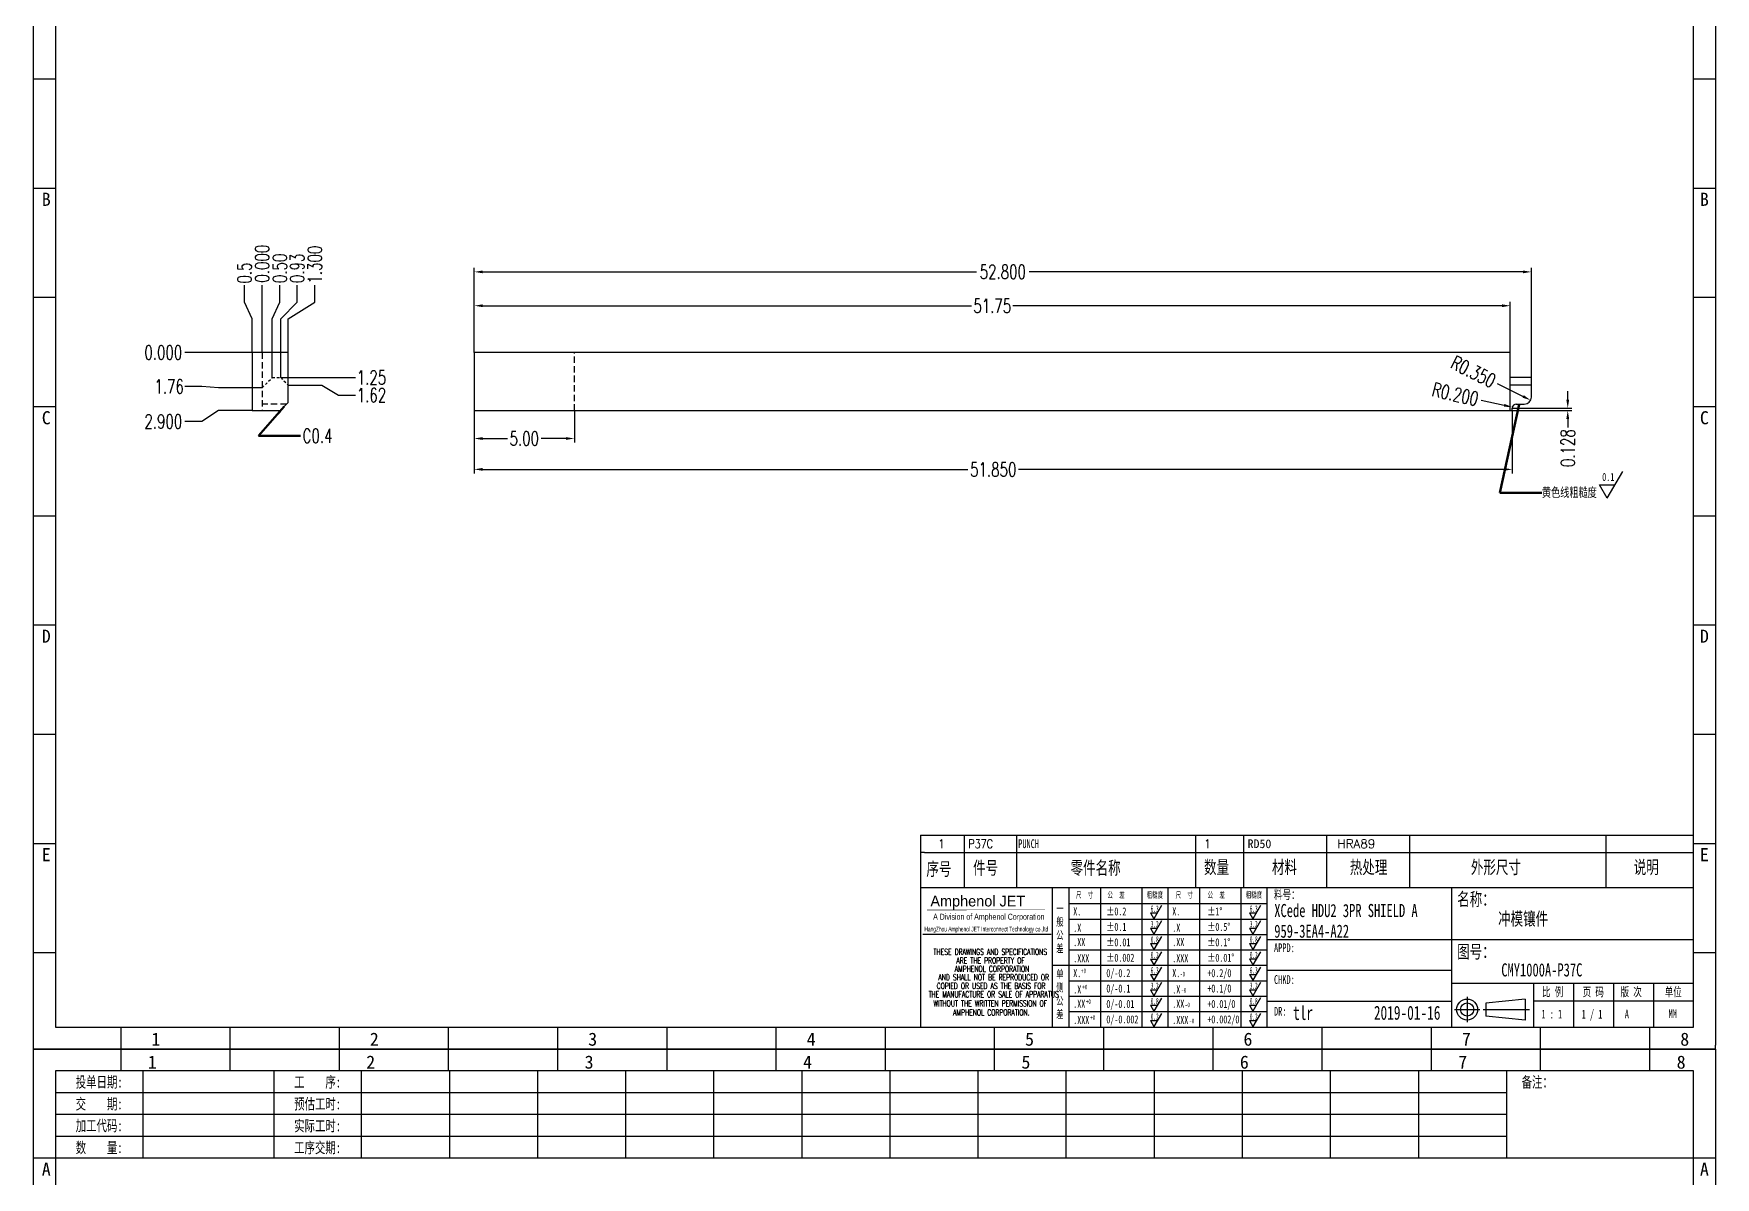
# Model space of a CAD drawing. Header units: millimetres. Extents: x -2852 to 5627, y -2271 to 1849.
# Drawn here: x -622.1 to -538.1, y -14.6 to 42.5 of the extents above; entities that cross this region are included whole.
import ezdxf
from ezdxf.enums import TextEntityAlignment as Align

# ---------------------------------------------------------------- set-up
doc = ezdxf.new("R2010")
doc.units = ezdxf.units.MM
doc.header["$PDSIZE"] = 3
doc.linetypes.add('DASHED', pattern=[19.05, 12.7, -6.35])
doc.linetypes.add('DASHED2', pattern=[9.525, 6.35, -3.175])
for name, color, linetype in [('1', 7, 'Continuous'), ('11', 4, 'DASHED2'), ('41', 1, 'Continuous')]:
    doc.layers.add(name, color=color, linetype=linetype)
doc.styles.add('CH', font='仿宋_GB2312_0.ttf')
doc.styles.add('jet02', font='simplex.shx', dxfattribs={"width": 0.7})
doc.styles.add('SIMPLEX', font='SIMPLEX')
doc.styles.get("Standard").update_dxf_attribs({"font": '仿宋_GB2312_0.ttf', "width": 0.7})
doc.styles.add('TEXTSTYLE_1', font='TRIUMB.TTF')
doc.styles.add('TEXTSTYLE_2', font='TRIUM.TTF')
doc.styles.add('tk', font='', dxfattribs={"width": 0.7})
doc.styles.add('tk 2', font='仿宋_GB2312_0.ttf', dxfattribs={"width": 0.65})
doc.styles.add('tk 4', font='simplex.shx', dxfattribs={"width": 0.65, "bigfont": 'bigfont.shx'})
doc.styles.get('tk').set_extended_font_data('NSimSun')
doc.dimstyles.new('jet02', dxfattribs={"dimtxt": 3.5, "dimasz": 2.1, "dimexe": 1, "dimexo": 0, "dimgap": 0.5, "dimtad": 0, "dimtoh": 1, "dimdec": 3, "dimzin": 9, "dimdsep": 46, "dimtxsty": 'jet02', "dimcen": 0, "dimclrt": 256, "dimazin": 2, "dimtfac": 1, "dimtdec": 3, "dimtofl": 0, "dimtmove": 0, "dimatfit": 1, "dimfxl": 0, "dimarcsym": 0})

# ---------------------------------------------------------------- blocks, each defined once
blk = doc.blocks.new('A3-N')
at = {"layer": '1', "color": 1}
for p, q in [((0, 0), (0, 296.73)), ((0, 296.73), (420, 296.73)), ((21.82, 291.27), (21.82, 296.73)), ((49.09, 291.27), (49.09, 296.73)), ((76.36, 291.27), (76.36, 296.73)), ((103.64, 291.27), (103.64, 296.73)), ((103.64, 291.27), (103.64, 296.73)), ((103.64, 291.27), (103.64, 296.73)), ((130.91, 291.27), (130.91, 296.73)), ((158.18, 291.27), (158.18, 296.73)), ((185.45, 291.27), (185.45, 296.73)), ((212.73, 291.27), (212.73, 296.73)), ((240, 291.27), (240, 296.73)), ((267.27, 291.27), (267.27, 296.73)), ((294.55, 291.27), (294.55, 296.73)), ((321.82, 291.27), (321.82, 296.73)), ((349.09, 291.27), (349.09, 296.73)), ((376.36, 291.27), (376.36, 296.73)), ((403.64, 291.27), (403.64, 296.73)), ((420, 296.73), (420, 1)), ((5.45, 269.45), (0, 269.45)), ((420, 269.45), (414.55, 269.45)), ((5.45, 242.18), (0, 242.18)), ((420, 242.18), (414.55, 242.18)), ((5.45, 214.91), (0, 214.91)), ((420, 214.91), (414.55, 214.91)), ((5.45, 187.64), (0, 187.64)), ((420, 187.64), (414.55, 187.64)), ((5.45, 160.36), (0, 160.36)), ((420, 160.36), (414.55, 160.36)), ((5.45, 133.09), (0, 133.09)), ((420, 133.09), (414.55, 133.09)), ((5.45, 105.82), (0, 105.82)), ((420, 105.82), (414.55, 105.82)), ((5.45, 78.55), (0, 78.55)), ((420, 78.55), (414.55, 78.55)), ((5.45, 51.27), (0, 51.27)), ((420, 51.27), (414.55, 51.27)), ((222.45, 49.09), (221.45, 49.09)), ((221.45, 49.09), (221.45, 40.36)), ((222.45, 49.09), (414.55, 49.09)), ((232.36, 49.09), (232.36, 40.36)), ((245.45, 49.09), (245.45, 40.36)), ((290.18, 49.09), (290.18, 40.36)), ((302.18, 49.09), (302.18, 40.36)), ((322.91, 49.09), (322.91, 40.36)), ((343.64, 49.09), (343.64, 40.36)), ((392.73, 40.36), (392.73, 49.09)), ((258.55, 40.36), (258.55, 5.44)), ((266.45, 40.36), (266.45, 5.44)), ((276.78, 40.36), (276.78, 5.45)), ((291.18, 40.36), (291.18, 5.45)), ((301.51, 40.37), (301.51, 5.46)), ((308.01, 40.36), (308.01, 5.45)), ((354.09, 40.36), (354.09, 5.45)), ((308.01, 32.39), (258.55, 32.39)), ((308.01, 28.54), (258.55, 28.54)), ((414.55, 27.27), (308.01, 27.27)), ((5.45, 24), (0, 24)), ((308.01, 24.69), (258.55, 24.69)), ((420, 24), (414.55, 24)), ((308.01, 16.99), (258.55, 16.99)), ((354.09, 19.63), (308.01, 19.63)), ((308.01, 13.14), (258.55, 13.14)), ((414.55, 16.36), (354.09, 16.36)), ((374.55, 16.36), (374.55, 5.45)), ((384.55, 16.36), (384.55, 5.45)), ((394.55, 16.36), (394.55, 5.45)), ((404.55, 16.36), (404.55, 5.45)), ((308.01, 9.29), (258.55, 9.29)), ((308.01, 11.99), (354.09, 11.99)), ((372.51, 12.49), (362.69, 11.5)), ((362.69, 11.5), (362.69, 8.23)), ((372.51, 12.49), (372.51, 7.25)), ((414.55, 12), (374.55, 12)), ((21.82, 0), (21.82, 5.45)), ((49.09, 0), (49.09, 5.45)), ((76.36, 0), (76.36, 5.45)), ((103.64, 0), (103.64, 5.45)), ((130.91, 0), (130.91, 5.45)), ((158.18, 0), (158.18, 5.45)), ((185.45, 0), (185.45, 5.45)), ((212.73, 0), (212.73, 5.45)), ((240, 0), (240, 5.45)), ((267.27, 0), (267.27, 5.45)), ((294.55, 0), (294.55, 5.45)), ((321.82, 0), (321.82, 5.45)), ((349.09, 0), (349.09, 5.45)), ((372.51, 7.25), (362.69, 8.23)), ((376.36, 0), (376.36, 5.45)), ((403.64, 0), (403.64, 5.45)), ((1, 0), (0, 0)), ((420, 0), (1, 0)), ((420, 0), (420, 1))]:
    blk.add_line(p, q, dxfattribs=at)
at = {"layer": '1'}
for p, q in [((414.55, 278.18), (414.55, 284.73)), ((221.45, 40.36), (221.45, 5.45)), ((221.45, 40.36), (414.55, 40.36)), ((221.45, 40.36), (414.55, 40.36)), ((254.41, 40.36), (254.41, 5.45)), ((283.28, 40.36), (283.28, 5.45)), ((308.01, 36.24), (258.55, 36.24)), ((222.08, 28.67), (254.12, 28.67)), ((308.01, 20.84), (254.41, 20.84))]:
    blk.add_line(p, q, dxfattribs=at)
at = {"layer": '1', "color": 1, "ltscale": 0.05}
for p, q in [((278.93, 34.04), (279.79, 32.56)), ((278.93, 34.04), (280.65, 34.04)), ((281.68, 35.84), (279.79, 32.56)), ((303.66, 34.05), (304.52, 32.56)), ((303.66, 34.05), (305.38, 34.05)), ((306.41, 35.84), (304.52, 32.56)), ((278.93, 30.19), (279.79, 28.71)), ((278.93, 30.19), (280.65, 30.19)), ((281.68, 31.99), (279.79, 28.71)), ((303.66, 30.2), (305.38, 30.2)), ((303.66, 30.2), (304.52, 28.71)), ((306.41, 31.99), (304.52, 28.71)), ((278.93, 26.34), (279.79, 24.86)), ((278.93, 26.34), (280.65, 26.34)), ((281.68, 28.14), (279.79, 24.86)), ((303.66, 26.35), (304.52, 24.86)), ((303.66, 26.35), (305.38, 26.35)), ((306.41, 28.14), (304.52, 24.86)), ((278.93, 22.49), (280.65, 22.49)), ((278.93, 22.49), (279.79, 21.01)), ((281.68, 24.29), (279.79, 21.01)), ((303.66, 22.5), (305.38, 22.5)), ((303.66, 22.5), (304.52, 21.01)), ((306.41, 24.29), (304.52, 21.01)), ((278.93, 18.66), (279.79, 17.17)), ((278.93, 18.66), (280.65, 18.66)), ((281.68, 20.45), (279.79, 17.17)), ((303.66, 18.66), (304.52, 17.18)), ((303.66, 18.66), (305.38, 18.66)), ((306.41, 20.46), (304.52, 17.18)), ((278.93, 14.81), (280.65, 14.81)), ((278.93, 14.81), (279.79, 13.32)), ((281.68, 16.6), (279.79, 13.32)), ((281.68, 12.75), (279.79, 9.47)), ((303.66, 14.81), (305.38, 14.81)), ((303.66, 14.81), (304.52, 13.33)), ((306.41, 16.61), (304.52, 13.33)), ((306.41, 12.76), (304.52, 9.48)), ((278.93, 10.96), (279.79, 9.47)), ((278.93, 10.96), (280.65, 10.96)), ((281.68, 8.9), (279.79, 5.62)), ((303.66, 10.96), (304.52, 9.48)), ((303.66, 10.96), (305.38, 10.96)), ((306.41, 8.91), (304.52, 5.63)), ((278.93, 7.11), (279.79, 5.62)), ((278.93, 7.11), (280.65, 7.11)), ((303.66, 7.11), (305.38, 7.11)), ((303.66, 7.11), (304.52, 5.63))]:
    blk.add_line(p, q, dxfattribs=at)
at = {"layer": '1', "color": 1, "ltscale": 0.1}
for p, q in [((358.01, 13.02), (358.01, 6.71)), ((354.86, 9.87), (361.17, 9.87)), ((362.03, 9.87), (373.54, 9.87))]:
    blk.add_line(p, q, dxfattribs=at)
at = {"layer": '1'}
blk.add_lwpolyline([(221.45, 5.45), (414.55, 5.45), (414.55, 291.27), (5.45, 291.27), (5.45, 5.45), (414.55, 5.45)], dxfattribs=at)
at = {"layer": '1', "color": 7, "linetype": 'Continuous', "const_width": 0.123}
blk.add_lwpolyline([(223.11, 34.74), (252.6, 34.76)], dxfattribs=at)
at = {"layer": '1', "color": 1}
for radius in [2.62, 1.64]:
    blk.add_circle((358.01, 9.87), radius, dxfattribs=at)
at = {"layer": '41'}
for p, q in [((27.27, 291.27), (27.27, 269.45)), ((60, 291.27), (60, 269.45)), ((81.82, 291.27), (81.82, 269.45)), ((103.82, 291.27), (103.82, 269.45)), ((125.82, 291.27), (125.82, 269.45)), ((147.82, 291.27), (147.82, 269.45)), ((169.82, 291.27), (169.82, 269.45)), ((191.82, 291.27), (191.82, 269.45)), ((213.82, 291.27), (213.82, 269.45)), ((235.82, 291.27), (235.82, 269.45)), ((257.82, 291.27), (257.82, 269.45)), ((279.82, 291.27), (279.82, 269.45)), ((301.82, 291.27), (301.82, 269.45)), ((323.82, 291.27), (323.82, 269.45)), ((345.82, 291.27), (345.82, 269.45)), ((367.82, 291.27), (367.82, 269.45)), ((367.82, 285.82), (5.45, 285.82)), ((367.82, 280.36), (5.45, 280.36)), ((367.82, 274.91), (5.45, 274.91)), ((414.55, 269.45), (5.45, 269.45))]:
    blk.add_line(p, q, dxfattribs=at)
at = {"layer": '1', "color": 1}
for s, p in [('1', (29.64, 295.11)), ('2', (84.18, 295.11)), ('3', (138.73, 295.11)), ('4', (193.27, 295.11)), ('5', (247.82, 295.11)), ('6', (302.36, 295.11)), ('7', (356.91, 295.11)), ('8', (411.45, 295.11)), ('1', (30.53, 4.11)), ('2', (85.08, 4.11)), ('3', (139.62, 4.11)), ('4', (194.17, 4.11)), ('5', (248.72, 4.11)), ('6', (303.26, 4.11)), ('7', (357.81, 4.11)), ('8', (412.35, 4.11))]:
    blk.add_text(s, height=3.27, dxfattribs=at).set_placement(p, align=Align.TOP_CENTER)
at = {"layer": '1', "style": 'tk', "width": 0.7}
for s, p in [('投单日期:', (16.36, 288.55)), ('工    序:', (70.91, 288.55)), ('备注：', (375.51, 288.55)), ('交    期:', (16.36, 283.09)), ('预估工时:', (70.91, 283.09)), ('加工代码:', (16.36, 277.64)), ('实际工时:', (70.91, 277.64)), ('数    量:', (16.36, 272.18)), ('工序交期:', (70.91, 272.18))]:
    blk.add_text(s, height=2.727, dxfattribs=at).set_placement(p, align=Align.MIDDLE)
at = {"layer": '1', "color": 1}
for s, p in [('A', (2.04, 268.36)), ('B', (2.04, 213.82)), ('C', (2.04, 159.27)), ('D', (2.04, 104.73)), ('E', (2.04, 50.18))]:
    blk.add_text(s, height=3.27, dxfattribs=at).set_placement(p, align=Align.TOP_LEFT)
for s, p in [('A', (418.37, 268.36)), ('B', (418.37, 213.82)), ('C', (418.37, 159.27)), ('D', (418.37, 104.73)), ('E', (418.37, 50.18))]:
    blk.add_text(s, height=3.27, dxfattribs=at).set_placement(p, align=Align.TOP_RIGHT)
at = {"layer": '1', "color": 1, "style": 'tk 2', "width": 0.7}
for s, height, p in [('序号', 3.273, (222.96, 43.34)), ('件号', 3.273, (234.62, 43.61)), ('零件名称', 3.273, (258.97, 43.61)), ('数量', 3.273, (292.3, 43.78)), ('材料', 3.273, (309.27, 43.78)), ('热处理', 3.273, (328.71, 43.78)), ('外形尺寸', 3.273, (358.94, 43.78)), ('说明', 3.273, (399.61, 43.78)), ('料号：', 2.182, (309.77, 37.46)), ('名称：', 3.273, (355.52, 35.79)), ('图号：', 3.273, (355.52, 22.7)), ('比 例', 2.182, (376.69, 13.18)), ('页 码', 2.182, (386.85, 13.18)), ('版 次', 2.182, (396.31, 13.18)), ('单位', 2.182, (407.35, 13.18))]:
    blk.add_text(s, height=height, dxfattribs=at).set_placement(p)
at = {"layer": '1', "color": 7, "linetype": 'Continuous', "style": 'TEXTSTYLE_1'}
blk.add_text('Amphenol JET', height=2.7, dxfattribs=at).set_placement((223.96, 35.61))
at = {"layer": '1', "color": 7, "linetype": 'Continuous'}
for s, height, style, width, p in [('A Division of Amphenol Corporation', 1.5, 'TEXTSTYLE_2', 0.7, (224.64, 32.29)), ('HangZhou Amphenol JET Interconnect Technology co.,ltd ', 1.2, 'TEXTSTYLE_2', 0.6, (222.47, 29.36)), ('THESE DRAWINGS AND SPECIFICATIONS', 1.5, 'tk 4', 0.6, (224.73, 23.52)), ('ARE THE PROPERTY OF', 1.5, 'tk 4', 0.6, (230.45, 21.35)), ('AND SHALL NOT BE REPRODUCED OR', 1.5, 'tk 4', 0.6, (225.95, 17.17)), ('AMPHENOL CORPORATION', 1.5, 'tk 4', 0.6, (230.04, 19.27)), ('THE MANUFACTURE OR SALE OF APPARATUS', 1.5, 'tk 4', 0.6, (223.5, 12.92)), ('COPIED OR USED AS THE BASIS FOR', 1.5, 'tk 4', 0.6, (225.54, 15.02)), ('WITHOUT THE WRITTEN PERMISSION OF', 1.5, 'tk 4', 0.6, (224.73, 10.67)), ('AMPHENOL CORPORATION.', 1.5, 'tk 4', 0.6, (229.63, 8.4))]:
    blk.add_text(s, height=height, dxfattribs=dict(at, style=style, width=width)).set_placement(p)
at = {"layer": '1', "color": 1, "style": 'tk 2', "width": 0.7}
for s, p in [('X.', (259.64, 34.37)), ('%%P0.2', (267.9, 34.37)), ('X.', (284.37, 34.37)), ('%%P1%%D', (293.12, 34.37)), ('.X', (259.64, 30.28)), ('%%P0.1', (267.9, 30.52)), ('.X', (284.37, 30.28)), ('%%P0.5%%D', (293.12, 30.52)), ('.XX', (259.64, 26.71)), ('%%P0.01', (267.9, 26.67)), ('.XX', (284.37, 26.71)), ('%%P0.1%%D', (293.12, 26.67)), ('.XXX', (259.64, 22.68)), ('%%P0.002', (267.9, 22.82)), ('.XXX', (284.37, 22.68)), ('%%P0.01%%D', (293.12, 22.82)), ('X.', (259.64, 18.97)), ('0/-0.2', (267.9, 18.97)), ('X.', (284.37, 18.97)), ('+0.2/0', (293.12, 18.97)), ('.X', (259.64, 14.88)), ('0/-0.1', (267.9, 15.12)), ('.X', (284.37, 14.88)), ('+0.1/0', (293.12, 15.12)), ('.XX', (259.64, 11.31)), ('0/-0.01', (267.9, 11.27)), ('0/-0.002', (267.9, 7.42)), ('.XX', (284.37, 11.31)), ('+0.01/0', (293.12, 11.27)), ('+0.002/0', (293.12, 7.42)), ('.XXX', (259.64, 7.28)), ('.XXX', (284.37, 7.28))]:
    blk.add_text(s, height=2, dxfattribs=at).set_placement(p, align=Align.MIDDLE_LEFT)
at = {"layer": '1', "color": 1, "ltscale": 0.05, "style": 'tk 2', "width": 0.5}
for s, p in [('6.3', (279.01, 34.26)), ('6.3', (303.74, 34.27)), ('3.2', (279.01, 30.41)), ('3.2', (303.74, 30.42)), ('0.8', (279.01, 26.56)), ('0.8', (303.74, 26.57)), ('0.2', (279.01, 22.71)), ('0.2', (303.74, 22.72)), ('6.3', (279.01, 18.87)), ('6.3', (303.74, 18.88)), ('3.2', (279.01, 15.02)), ('0.8', (279.01, 11.17)), ('3.2', (303.74, 15.03)), ('0.8', (303.74, 11.18)), ('0.2', (279.01, 7.32)), ('0.2', (303.74, 7.33))]:
    blk.add_text(s, height=1.6, dxfattribs=at).set_placement(p)
at = {"layer": '1', "style": 'tk 2', "width": 0.7}
for s, p in [('APPD:', (309.77, 24.21)), ('CHKD:', (309.77, 16.27)), ('DR:', (309.77, 8.35))]:
    blk.add_text(s, height=2.182, dxfattribs=at).set_placement(p)
at = {"layer": '1', "color": 7, "style": 'tk 2', "width": 0.7}
blk.add_text('MM', height=2.182, dxfattribs=at).set_placement((408.31, 7.75))
at = {"layer": '1', "color": 1, "ltscale": 0.05, "char_height": 1.5, "width": 6.3627, "attachment_point": 1, "style": 'tk 2'}
for s, insert in [('尺  寸', (260.31, 39.25)), ('公  差', (268.17, 39.25)), ('粗糙度', (277.98, 39.25)), ('尺  寸', (285.2, 39.25)), ('公  差', (293.18, 39.25)), ('粗糙度', (302.71, 39.26))]:
    blk.add_mtext(s, dxfattribs=dict(at, insert=insert))
at = {"layer": '1', "ltscale": 0.05, "char_height": 2, "width": 2.5195, "attachment_point": 1, "style": 'tk 2'}
for s, insert in [('一般公差', (255.39, 36.11)), ('单侧公差', (255.39, 19.71))]:
    blk.add_mtext(s, dxfattribs=dict(at, insert=insert))
at = {"layer": '1', "color": 1, "ltscale": 0.05, "char_height": 1.2, "width": 5.1396, "attachment_point": 1, "line_spacing_factor": 0.8, "style": 'tk 2'}
for s, insert in [('+0', (261.58, 20.13)), ('-0', (286.31, 19.33)), ('+0', (261.88, 16.09)), ('-0', (286.61, 15.29)), ('+0', (262.79, 12.45)), ('+0', (263.87, 8.44)), ('-0', (287.51, 11.65)), ('-0', (288.59, 7.64))]:
    blk.add_mtext(s, dxfattribs=dict(at, insert=insert))
at = {"layer": '1', "style": 'tk 2', "width": 0.7}
for tag, p in [('PATR-NO1', (309.84, 32.96)), ('TITLE', (365.74, 30.9)), ('PATR-NO2', (309.84, 27.81)), ('DWG-NO:', (366.54, 18.14))]:
    blk.add_attdef(tag, p, '', height=3.27, dxfattribs=at)
at = {"layer": '1', "color": 1, "style": 'tk 2', "width": 0.7}
for tag, p in [('DRAW', (314.55, 7.27)), ('DATE', (334.72, 7.32))]:
    blk.add_attdef(tag, p, '', height=3.49, dxfattribs=at)
at = {"layer": '1', "style": 'tk 2', "width": 0.7}
for tag, p in [('SCALE', (376.55, 8.73)), ('SHEET', (386.6, 8.72)), ('REV', (397.38, 8.73))]:
    blk.add_attdef(tag, text='', height=2.18, dxfattribs=at).set_placement(p, align=Align.MIDDLE_LEFT)
blk = doc.blocks.new('FB3')
at = {"layer": '1', "color": 1}
for p, q in [((0, 4.36), (193.09, 4.36)), ((0, 4.36), (0, 0)), ((10.91, 4.36), (10.91, 0)), ((24, 4.36), (24, 0)), ((68.73, 4.36), (68.73, 0)), ((80.73, 4.36), (80.73, 0)), ((101.45, 4.36), (101.45, 0)), ((122.18, 4.36), (122.18, 0)), ((171.27, 0), (171.27, 4.36))]:
    blk.add_line(p, q, dxfattribs=at)
at = {"layer": '1'}
for tag, style, p in [('ITEM', 'SIMPLEX', (4.36, 2.18)), ('PARTNO', 'SIMPLEX', (12, 2.18)), ('QTY', 'SIMPLEX', (74.18, 2.18)), ('MATL', 'CH', (81.72, 2.18)), ('FINISH', 'SIMPLEX', (104.17, 2.18)), ('SPEC', 'SIMPLEX', (130.91, 2.18)), ('REMARK', 'SIMPLEX', (174.06, 2.18))]:
    blk.add_attdef(tag, text='', height=2.18, dxfattribs=dict(at, style=style)).set_placement(p, align=Align.MIDDLE_LEFT)
at = {"layer": '1', "style": 'tk', "width": 0.7}
blk.add_attdef('DIE', text='', height=2.18, dxfattribs=at).set_placement((24.43, 2.18), align=Align.MIDDLE_LEFT)
blk = doc.blocks.new('*D2773')
at = {"layer": '41', "ltscale": 0.05}
blk.add_line((304.486, -2425.868), (300.628, -2425.868), dxfattribs=at)
at = {"layer": 'Defpoints', "color": 0, "ltscale": 0.05}
for p in [(300.628, -2425.868), (304.486, -2425.868), (304.486, -2425.868)]:
    blk.add_point(p, dxfattribs=at)
at = {"layer": '41', "ltscale": 0.05, "insert": (299.548, -2425.868), "char_height": 0.7, "attachment_point": 5, "style": 'jet02'}
blk.add_mtext('0.000', dxfattribs=at)
blk = doc.blocks.new('*D2774')
at = {"layer": '41', "ltscale": 0.05}
for p, q in [((302.308, -2428.768), (301.468, -2429.315)), ((303.986, -2428.768), (302.308, -2428.768)), ((301.468, -2429.315), (300.628, -2429.315))]:
    blk.add_line(p, q, dxfattribs=at)
at = {"layer": 'Defpoints', "color": 0, "ltscale": 0.05}
for p in [(304.486, -2425.868), (303.986, -2428.768), (300.628, -2429.315)]:
    blk.add_point(p, dxfattribs=at)
at = {"layer": '41', "ltscale": 0.05, "insert": (299.548, -2429.315), "char_height": 0.7, "attachment_point": 5, "style": 'jet02'}
blk.add_mtext('2.900', dxfattribs=at)
blk = doc.blocks.new('*D2775')
at = {"layer": '41', "ltscale": 0.05}
for p, q in [((301.468, -2427.565), (300.628, -2427.565)), ((302.308, -2427.625), (301.468, -2427.565)), ((304.486, -2427.625), (302.308, -2427.625))]:
    blk.add_line(p, q, dxfattribs=at)
at = {"layer": 'Defpoints', "color": 0, "ltscale": 0.05}
for p in [(304.486, -2425.868), (300.628, -2427.565), (304.486, -2427.625)]:
    blk.add_point(p, dxfattribs=at)
at = {"layer": '41', "ltscale": 0.05, "insert": (299.84, -2427.565), "char_height": 0.7, "attachment_point": 5, "style": 'jet02'}
blk.add_mtext('1.76', dxfattribs=at)
blk = doc.blocks.new('*D2776')
at = {"layer": '41', "ltscale": 0.05}
for p, q in [((305.786, -2427.492), (307.465, -2427.492)), ((307.465, -2427.492), (308.305, -2427.996)), ((308.305, -2427.996), (309.145, -2427.996))]:
    blk.add_line(p, q, dxfattribs=at)
at = {"layer": 'Defpoints', "color": 0, "ltscale": 0.05}
for p in [(304.486, -2425.868), (305.786, -2427.492), (309.145, -2427.996)]:
    blk.add_point(p, dxfattribs=at)
at = {"layer": '41', "ltscale": 0.05, "insert": (309.945, -2427.996), "char_height": 0.7, "attachment_point": 5, "style": 'jet02'}
blk.add_mtext('1.62', dxfattribs=at)
blk = doc.blocks.new('*D2777')
at = {"layer": '41', "ltscale": 0.05}
blk.add_line((305.415, -2427.121), (309.145, -2427.121), dxfattribs=at)
at = {"layer": 'Defpoints', "color": 0, "ltscale": 0.05}
for p in [(304.486, -2425.868), (305.415, -2427.121), (309.145, -2427.121)]:
    blk.add_point(p, dxfattribs=at)
at = {"layer": '41', "ltscale": 0.05, "insert": (309.945, -2427.121), "char_height": 0.7, "attachment_point": 5, "style": 'jet02'}
blk.add_mtext('1.25', dxfattribs=at)
blk = doc.blocks.new('*D2778')
at = {"layer": '41', "ltscale": 0.05}
blk.add_line((304.486, -2425.868), (304.486, -2422.51), dxfattribs=at)
at = {"layer": 'Defpoints', "color": 0, "ltscale": 0.05}
for p in [(304.486, -2422.51), (304.486, -2425.868), (304.486, -2425.868)]:
    blk.add_point(p, dxfattribs=at)
at = {"layer": '41', "ltscale": 0.05, "insert": (304.486, -2421.43), "char_height": 0.7, "attachment_point": 5, "rotation": 90, "style": 'jet02'}
blk.add_mtext('0.000', dxfattribs=at)
blk = doc.blocks.new('*D2779')
at = {"layer": '41', "ltscale": 0.05}
for p, q in [((303.611, -2423.35), (303.611, -2422.51)), ((303.986, -2424.19), (303.611, -2423.35)), ((303.986, -2425.868), (303.986, -2424.19))]:
    blk.add_line(p, q, dxfattribs=at)
at = {"layer": 'Defpoints', "color": 0, "ltscale": 0.05}
for p in [(303.611, -2422.51), (303.986, -2425.868), (304.486, -2425.868)]:
    blk.add_point(p, dxfattribs=at)
at = {"layer": '41', "ltscale": 0.05, "insert": (303.611, -2421.897), "char_height": 0.7, "attachment_point": 5, "rotation": 90, "style": 'jet02'}
blk.add_mtext('0.5', dxfattribs=at)
blk = doc.blocks.new('*D2780')
at = {"layer": '41', "ltscale": 0.05}
for p, q in [((305.361, -2423.35), (305.361, -2422.51)), ((304.991, -2424.19), (305.361, -2423.35)), ((304.991, -2427.121), (304.991, -2424.19))]:
    blk.add_line(p, q, dxfattribs=at)
at = {"layer": 'Defpoints', "color": 0, "ltscale": 0.05}
for p in [(305.361, -2422.51), (304.486, -2425.868), (304.991, -2427.121)]:
    blk.add_point(p, dxfattribs=at)
at = {"layer": '41', "ltscale": 0.05, "insert": (305.361, -2421.663), "char_height": 0.7, "attachment_point": 5, "rotation": 90, "style": 'jet02'}
blk.add_mtext('0.50', dxfattribs=at)
blk = doc.blocks.new('*D2781')
at = {"layer": '41', "ltscale": 0.05}
for p, q in [((306.236, -2423.35), (306.236, -2422.51)), ((305.415, -2424.19), (306.236, -2423.35)), ((305.415, -2427.121), (305.415, -2424.19))]:
    blk.add_line(p, q, dxfattribs=at)
at = {"layer": 'Defpoints', "color": 0, "ltscale": 0.05}
for p in [(306.236, -2422.51), (304.486, -2425.868), (305.415, -2427.121)]:
    blk.add_point(p, dxfattribs=at)
at = {"layer": '41', "ltscale": 0.05, "insert": (306.236, -2421.663), "char_height": 0.7, "attachment_point": 5, "rotation": 90, "style": 'jet02'}
blk.add_mtext('0.93', dxfattribs=at)
blk = doc.blocks.new('*D2782')
at = {"layer": '41', "ltscale": 0.05}
for p, q in [((307.111, -2423.35), (307.111, -2422.51)), ((305.786, -2424.19), (307.111, -2423.35)), ((305.786, -2425.868), (305.786, -2424.19))]:
    blk.add_line(p, q, dxfattribs=at)
at = {"layer": 'Defpoints', "color": 0, "ltscale": 0.05}
for p in [(307.111, -2422.51), (304.486, -2425.868), (305.786, -2425.868)]:
    blk.add_point(p, dxfattribs=at)
at = {"layer": '41', "ltscale": 0.05, "insert": (307.111, -2421.477), "char_height": 0.7, "attachment_point": 5, "rotation": 90, "style": 'jet02'}
blk.add_mtext('1.300', dxfattribs=at)
blk = doc.blocks.new('*D2783')
at = {"layer": '41', "ltscale": 0.05}
for p, q in [((315.079, -2428.768), (315.079, -2430.361)), ((320.079, -2428.768), (320.079, -2430.361)), ((315.499, -2430.161), (316.733, -2430.161)), ((319.659, -2430.161), (318.426, -2430.161))]:
    blk.add_line(p, q, dxfattribs=at)
for points in [[(315.499, -2430.091), (315.499, -2430.231), (315.079, -2430.161)], [(319.659, -2430.091), (319.659, -2430.231), (320.079, -2430.161)]]:
    blk.add_solid(points, dxfattribs=at)
at = {"layer": 'Defpoints', "color": 0, "ltscale": 0.05}
for p in [(315.079, -2428.768), (320.079, -2428.768), (315.079, -2430.161)]:
    blk.add_point(p, dxfattribs=at)
at = {"layer": '41', "ltscale": 0.05, "insert": (317.579, -2430.161), "char_height": 0.7, "attachment_point": 5, "style": 'jet02'}
blk.add_mtext('5.00', dxfattribs=at)
blk = doc.blocks.new('*D2784')
at = {"layer": '41', "ltscale": 0.05}
for p, q in [((315.079, -2428.768), (315.079, -2431.902)), ((366.929, -2428.768), (366.929, -2431.902)), ((315.499, -2431.702), (339.738, -2431.702)), ((366.509, -2431.702), (342.271, -2431.702))]:
    blk.add_line(p, q, dxfattribs=at)
for points in [[(315.499, -2431.632), (315.499, -2431.772), (315.079, -2431.702)], [(366.509, -2431.632), (366.509, -2431.772), (366.929, -2431.702)]]:
    blk.add_solid(points, dxfattribs=at)
at = {"layer": 'Defpoints', "color": 0, "ltscale": 0.05}
for p in [(315.079, -2428.768), (366.929, -2428.768), (366.929, -2431.702)]:
    blk.add_point(p, dxfattribs=at)
at = {"layer": '41', "ltscale": 0.05, "insert": (341.004, -2431.702), "char_height": 0.7, "attachment_point": 5, "style": 'jet02'}
blk.add_mtext('51.850', dxfattribs=at)
blk = doc.blocks.new('*D2785')
at = {"layer": '41', "ltscale": 0.05}
for p, q in [((315.079, -2425.868), (315.079, -2423.329)), ((366.829, -2425.868), (366.829, -2423.329)), ((315.499, -2423.529), (339.921, -2423.529)), ((366.409, -2423.529), (341.988, -2423.529))]:
    blk.add_line(p, q, dxfattribs=at)
for points in [[(315.499, -2423.459), (315.499, -2423.599), (315.079, -2423.529)], [(366.409, -2423.459), (366.409, -2423.599), (366.829, -2423.529)]]:
    blk.add_solid(points, dxfattribs=at)
at = {"layer": 'Defpoints', "color": 0, "ltscale": 0.05}
for p in [(366.829, -2423.529), (315.079, -2425.868), (366.829, -2425.868)]:
    blk.add_point(p, dxfattribs=at)
at = {"layer": '41', "ltscale": 0.05, "insert": (340.954, -2423.529), "char_height": 0.7, "attachment_point": 5, "style": 'jet02'}
blk.add_mtext('51.75', dxfattribs=at)
blk = doc.blocks.new('*D2786')
at = {"layer": '41', "ltscale": 0.05}
for p, q in [((315.079, -2425.868), (315.079, -2421.64)), ((367.879, -2427.121), (367.879, -2421.64)), ((315.499, -2421.84), (340.166, -2421.84)), ((367.459, -2421.84), (342.793, -2421.84))]:
    blk.add_line(p, q, dxfattribs=at)
for points in [[(315.499, -2421.77), (315.499, -2421.91), (315.079, -2421.84)], [(367.459, -2421.77), (367.459, -2421.91), (367.879, -2421.84)]]:
    blk.add_solid(points, dxfattribs=at)
at = {"layer": 'Defpoints', "color": 0, "ltscale": 0.05}
for p in [(315.079, -2421.84), (315.079, -2425.868), (367.879, -2427.121)]:
    blk.add_point(p, dxfattribs=at)
at = {"layer": '41', "ltscale": 0.05, "insert": (341.479, -2421.84), "char_height": 0.7, "attachment_point": 5, "style": 'jet02'}
blk.add_mtext('52.800', dxfattribs=at)
blk = doc.blocks.new('*D2787')
at = {"layer": '41', "ltscale": 0.05}
for p, q in [((369.698, -2428.22), (369.698, -2427.8)), ((366.929, -2428.64), (369.898, -2428.64)), ((366.929, -2428.768), (369.898, -2428.768)), ((369.698, -2429.188), (369.698, -2429.608))]:
    blk.add_line(p, q, dxfattribs=at)
for points in [[(369.628, -2428.22), (369.768, -2428.22), (369.698, -2428.64)], [(369.628, -2429.188), (369.768, -2429.188), (369.698, -2428.768)]]:
    blk.add_solid(points, dxfattribs=at)
at = {"layer": 'Defpoints', "color": 0, "ltscale": 0.05}
for p in [(366.929, -2428.64), (366.929, -2428.768), (369.698, -2428.768)]:
    blk.add_point(p, dxfattribs=at)
at = {"layer": '41', "ltscale": 0.05, "insert": (369.698, -2430.641), "char_height": 0.7, "attachment_point": 5, "rotation": 90, "style": 'jet02'}
blk.add_mtext('0.128', dxfattribs=at)
blk = doc.blocks.new('*D2788')
at = {"layer": '41', "ltscale": 0.05}
blk.add_line((365.374, -2428.241), (366.525, -2428.503), dxfattribs=at)
blk.add_solid([(366.54, -2428.434), (366.509, -2428.571), (366.934, -2428.596)], dxfattribs=at)
at = {"layer": 'Defpoints', "color": 0, "ltscale": 0.05}
for p in [(366.934, -2428.596), (367.129, -2428.64)]:
    blk.add_point(p, dxfattribs=at)
at = {"layer": '41', "ltscale": 0.05, "insert": (364.082, -2427.948), "char_height": 0.7, "attachment_point": 5, "rotation": 347.19825, "style": 'jet02'}
blk.add_mtext('R0.200', dxfattribs=at)
blk = doc.blocks.new('*D2789')
at = {"layer": '41', "ltscale": 0.05}
blk.add_line((366.17, -2427.414), (367.467, -2428.059), dxfattribs=at)
blk.add_solid([(367.498, -2427.996), (367.435, -2428.122), (367.843, -2428.246)], dxfattribs=at)
at = {"layer": 'Defpoints', "color": 0, "ltscale": 0.05}
for p in [(367.529, -2428.09), (367.843, -2428.246)]:
    blk.add_point(p, dxfattribs=at)
at = {"layer": '41', "ltscale": 0.05, "insert": (364.984, -2426.824), "char_height": 0.7, "attachment_point": 5, "rotation": 333.55006, "style": 'jet02'}
blk.add_mtext('R0.350', dxfattribs=at)

msp = doc.modelspace()

# ---------------------------------------------------------------- linework, layer by layer
at = {"layer": '1', "ltscale": 0.05}
for p, q in [((-609.4213, 26.5617), (-611.2213, 26.5617)), ((-611.2213, 26.5617), (-611.2213, 23.6617)), ((-609.4213, 24.0617), (-609.4213, 26.5617)), ((-548.3785, 26.5617), (-600.1285, 26.5617)), ((-600.1285, 26.5617), (-600.1285, 23.6617)), ((-548.3785, 23.6617), (-548.3785, 26.5617)), ((-547.3285, 25.3091), (-548.3785, 25.3091)), ((-547.3285, 24.3397), (-547.3285, 25.3091)), ((-547.3285, 24.9377), (-548.3785, 24.9377)), ((-611.2213, 23.6617), (-609.8213, 23.6617)), ((-609.8213, 23.6617), (-609.4213, 24.0617)), ((-600.1285, 23.6617), (-548.2785, 23.6617))]:
    msp.add_line(p, q, dxfattribs=at)
at = {"layer": '1', "color": 2, "ltscale": 0.05}
for p, q in [((-548.2785, 23.6617), (-548.2785, 23.7897)), ((-548.0785, 23.9897), (-547.6785, 23.9897))]:
    msp.add_line(p, q, dxfattribs=at)
for centre, radius, start, end in [((-548.0785, 23.7897), 0.2, 90, 180), ((-547.6785, 24.3397), 0.35, 270, 0)]:
    msp.add_arc(centre, radius, start, end, dxfattribs=at)
at = {"layer": '11', "ltscale": 0.05}
for p, q in [((-610.7213, 26.5617), (-610.7213, 23.6617)), ((-595.1285, 23.6617), (-595.1285, 26.5617)), ((-609.4933, 23.9897), (-610.7213, 23.9897))]:
    msp.add_line(p, q, dxfattribs=at)
at = {"layer": '11', "linetype": 'DASHED', "ltscale": 0.01}
msp.add_lwpolyline([(-610.7213, 24.8047), (-610.2169, 25.3091), (-609.7926, 25.3091), (-609.4213, 24.9377)], dxfattribs=at)
at = {"layer": '41', "color": 2, "ltscale": 0.05}
for p, q in [((-543.5337, 19.2831), (-542.7639, 20.6165)), ((-543.5337, 19.2831), (-543.9186, 19.9498)), ((-543.9186, 19.9498), (-543.1488, 19.9498))]:
    msp.add_line(p, q, dxfattribs=at)

# ---------------------------------------------------------------- block references
at = {"layer": '1', "ltscale": 0.05, "xscale": 0.2000000000000455, "yscale": 0.2000000000000455, "zscale": 0.2000000000000455}
for p, values in [((-622.1366, -8.2217), {'DWG-NO:': 'CMY1000A-P37C', 'TITLE': '冲模镶件', 'REV': 'A', 'SHEET': '1 / 1', 'DRAW': 'tlr', 'DATE': '2019-01-16', 'PATR-NO1': 'XCede HDU2 3PR SHIELD A', 'PATR-NO2': '959-3EA4-A22', 'SCALE': '1 : 1'}), ((-622.1366, -67.5672), {'DWG-NO:': 'CMY1000A-P37D', 'TITLE': '冲模镶件', 'REV': 'A', 'SHEET': '1 / 1', 'DRAW': 'tlr', 'DATE': '2019-01-16', 'PATR-NO1': 'XCede HDU2 3PR SHIELD A', 'PATR-NO2': '959-3EA4-A22', 'SCALE': '1 : 1'})]:
    msp.add_blockref('A3-N', p, dxfattribs=at).add_auto_attribs(values)
at = {"layer": '1', "ltscale": 0.05}
ref = msp.add_blockref('FB3', (-577.8457, 1.5965), dxfattribs=dict(at, xscale=0.2000000000000455, yscale=0.2000000000000455, zscale=0.2000000000000455))
ref.add_attrib('PARTNO', 'P37C', dxfattribs={"height": 0.43636, "style": 'SIMPLEX', "width": 0.8}).set_placement((-575.4457, 2.0328), align=Align.MIDDLE_LEFT)
ref.add_attrib('ITEM', '1', dxfattribs={"height": 0.4364, "style": 'SIMPLEX'}).set_placement((-576.973, 2.0328), align=Align.MIDDLE_LEFT)
ref.add_attrib('DIE', 'PUNCH', dxfattribs={"height": 0.43636, "style": 'tk', "width": 0.7}).set_placement((-572.9597, 2.0328), align=Align.MIDDLE_LEFT)
ref.add_attrib('QTY', '1', dxfattribs={"height": 0.4364, "style": 'SIMPLEX'}).set_placement((-563.6858, 2.0328), align=Align.MIDDLE_LEFT)
ref.add_attrib('MATL', 'RD50', dxfattribs={"height": 0.43636, "style": 'CH'}).set_placement((-561.5025, 2.0328), align=Align.MIDDLE_LEFT)
ref.add_attrib('FINISH', 'HRA89', dxfattribs={"height": 0.43636, "style": 'SIMPLEX'}).set_placement((-557.0111, 2.0328), align=Align.MIDDLE_LEFT)

# ---------------------------------------------------------------- texts
at = {"layer": '41', "color": 2, "ltscale": 0.05, "style": 'tk 2', "width": 0.65}
msp.add_text('0.1', height=0.4, dxfattribs=at).set_placement((-543.7901, 20.1496))
at = {"layer": '41', "ltscale": 0.05, "insert": (-608.7004, 22.3959), "char_height": 0.7, "attachment_point": 4, "style": 'jet02'}
msp.add_mtext('C0.4', dxfattribs=at)
at = {"layer": '41', "color": 2, "ltscale": 0.05, "insert": (-546.8011, 19.5577), "char_height": 0.466667, "attachment_point": 4, "style": 'jet02'}
msp.add_mtext('{\\fSimSun|b0|i0|c134|p54;黄色线粗糙度}', dxfattribs=at)

# ---------------------------------------------------------------- dimensions: what is measured, and where the dimension line sits
at = {"layer": '41', "ltscale": 0.05}
for feature_location, offset, dtype, origin, override, picture, middle, set_off in [((-610.7212856252, 26.5617435198), (0, 3.358229148), 1, (-610.7212856252, 26.5617435198), {"dimscale": 0.2, "dimtoh": 0, "dimzin": 1, "dimclrd": 256, "dimclre": 256, "dimadec": 3, "dimazin": 0, "dimatfit": 3, "dimlwd": 65535, "dimlwe": 65535}, '*D2778', (-610.7212856252, 30.9999726678), (-915.2077048823, 2452.4298167741)), ((-609.4213, 26.5617), (1.325, 3.3582), 1, (-610.7213, 26.5617), {"dimscale": 0.2, "dimtoh": 0, "dimzin": 1, "dimclrd": 256, "dimclre": 256, "dimadec": 3, "dimazin": 0, "dimatfit": 3, "dimlwd": 65535, "dimlwe": 65535}, '*D2782', (-608.0963, 30.9533), (-915.2077, 2452.4298)), ((-611.2213, 26.5617), (-0.375, 3.3582), 1, (-610.7213, 26.5617), {"dimscale": 0.2, "dimtoh": 0, "dimdec": 1, "dimzin": 1, "dimclrd": 256, "dimclre": 256, "dimadec": 1, "dimazin": 0, "dimatfit": 3, "dimlwd": 65535, "dimlwe": 65535}, '*D2779', (-611.5963, 30.5333), (-915.2077, 2452.4298)), ((-610.2169, 25.3091), (0.3706, 4.6109), 1, (-610.7213, 26.5617), {"dimscale": 0.2, "dimtoh": 0, "dimdec": 2, "dimzin": 1, "dimclrd": 256, "dimclre": 256, "dimazin": 0, "dimatfit": 3, "dimlwd": 65535, "dimlwe": 65535}, '*D2780', (-609.8463, 30.7666), (-915.2077, 2452.4298)), ((-609.7926, 25.3091), (0.8213, 4.6109), 1, (-610.7213, 26.5617), {"dimscale": 0.2, "dimtoh": 0, "dimdec": 2, "dimzin": 1, "dimclrd": 256, "dimclre": 256, "dimazin": 0, "dimatfit": 3, "dimlwd": 65535, "dimlwe": 65535}, '*D2781', (-608.9713, 30.7666), (-915.2077, 2452.4298)), ((-610.7212856252, 26.5617435198), (-3.858229148, 0), 0, (-610.7212856252, 26.5617435198), {"dimscale": 0.2, "dimtoh": 0, "dimzin": 1, "dimclrd": 256, "dimclre": 256, "dimadec": 3, "dimazin": 0, "dimatfit": 3, "dimlwd": 65535, "dimlwe": 65535}, '*D2773', (-615.6595147732, 26.5617435198), (-915.2077048823, 2452.4298167741)), ((-611.2213, 23.6617), (-3.3582, -0.5471), 0, (-610.7213, 26.5617), {"dimscale": 0.2, "dimtoh": 0, "dimzin": 1, "dimclrd": 256, "dimclre": 256, "dimadec": 3, "dimazin": 0, "dimatfit": 3, "dimlwd": 65535, "dimlwe": 65535}, '*D2774', (-615.6595, 23.1147), (-915.2077, 2452.4298)), ((-610.7213, 24.8047), (-3.8582, 0.06), 0, (-610.7213, 26.5617), {"dimscale": 0.2, "dimtoh": 0, "dimdec": 2, "dimzin": 1, "dimclrd": 256, "dimclre": 256, "dimazin": 0, "dimatfit": 3, "dimlwd": 65535, "dimlwe": 65535}, '*D2775', (-615.3678, 24.8647), (-915.2077, 2452.4298)), ((-609.4213, 24.9377), (3.3582, -0.5037), 0, (-610.7213, 26.5617), {"dimscale": 0.2, "dimtoh": 0, "dimdec": 2, "dimzin": 1, "dimclrd": 256, "dimclre": 256, "dimazin": 0, "dimatfit": 3, "dimlwd": 65535, "dimlwe": 65535}, '*D2776', (-605.2631, 24.4341), (-915.2077, 2452.4298)), ((-609.7926, 25.3091), (3.7296, 0), 0, (-610.7213, 26.5617), {"dimscale": 0.2, "dimtoh": 0, "dimdec": 2, "dimzin": 1, "dimclrd": 256, "dimclre": 256, "dimazin": 0, "dimatfit": 3, "dimlwd": 65535, "dimlwe": 65535}, '*D2777', (-605.2631, 25.3091), (-915.2077, 2452.4298))]:
    dim = msp.add_ordinate_dim(feature_location=feature_location, offset=offset, dtype=dtype, origin=origin, dimstyle='jet02', override=override, dxfattribs=at)
    dim.commit()
    dim.dimension.update_dxf_attribs({"geometry": picture, "text_midpoint": middle, "insert": set_off})
for base, p1, p2, override, picture, middle in [((-600.1285, 30.59), (-547.3285, 25.3091), (-600.1285, 26.5617), {"dimscale": 0.2, "dimtoh": 0, "dimzin": 1, "dimclrd": 256, "dimclre": 256, "dimadec": 3, "dimazin": 0, "dimatfit": 3, "dimlwd": 65535, "dimlwe": 65535}, '*D2786', (-573.7285, 30.59)), ((-548.3785, 28.9008), (-600.1285, 26.5617), (-548.3785, 26.5617), {"dimscale": 0.2, "dimtoh": 0, "dimdec": 2, "dimzin": 1, "dimclrd": 256, "dimclre": 256, "dimazin": 0, "dimatfit": 3, "dimlwd": 65535, "dimlwe": 65535}, '*D2785', (-574.2535, 28.9008)), ((-600.1285, 22.2692), (-595.1285, 23.6617), (-600.1285, 23.6617), {"dimscale": 0.2, "dimtoh": 0, "dimdec": 2, "dimzin": 1, "dimclrd": 256, "dimclre": 256, "dimazin": 0, "dimatfit": 3, "dimlwd": 65535, "dimlwe": 65535}, '*D2783', (-597.6285, 22.2692)), ((-548.2785, 20.7281), (-600.1285, 23.6617), (-548.2785, 23.6617), {"dimscale": 0.2, "dimtoh": 0, "dimzin": 1, "dimclrd": 256, "dimclre": 256, "dimadec": 3, "dimazin": 0, "dimatfit": 3, "dimlwd": 65535, "dimlwe": 65535}, '*D2784', (-574.2035, 20.7281))]:
    dim = msp.add_linear_dim(base=base, p1=p1, p2=p2, dimstyle='jet02', override=override, dxfattribs=at)
    dim.commit()
    dim.dimension.update_dxf_attribs({"geometry": picture, "text_midpoint": middle, "insert": (-915.2077, 2452.4298)})
for center, mpoint, picture, middle in [((-547.6785, 24.3397), (-547.3651, 24.1838), '*D2789', (-550.2236, 25.6059)), ((-548.0785, 23.7897), (-548.2735, 23.834), '*D2788', (-551.1256, 24.4821))]:
    dim = msp.add_radius_dim(center=center, mpoint=mpoint, dimstyle='jet02', override={"dimscale": 0.2, "dimtoh": 0, "dimzin": 1, "dimclrd": 256, "dimclre": 256, "dimadec": 3, "dimazin": 0, "dimatfit": 3, "dimlwd": 65535, "dimlwe": 65535}, dxfattribs=at)
    dim.commit()
    dim.dimension.update_dxf_attribs({"geometry": picture, "text_midpoint": middle, "dimtype": 132, "insert": (-915.2077, 2452.4298)})
dim = msp.add_linear_dim(base=(-545.5099, 23.6617), p1=(-548.2785, 23.7897), p2=(-548.2785, 23.6617), angle=90, dimstyle='jet02', override={"dimscale": 0.2, "dimtoh": 0, "dimzin": 1, "dimclrd": 256, "dimclre": 256, "dimadec": 3, "dimazin": 0, "dimatfit": 3, "dimlwd": 65535, "dimlwe": 65535}, dxfattribs=at)
dim.commit()
dim.dimension.update_dxf_attribs({"geometry": '*D2787', "text_midpoint": (-545.5099, 21.7884), "insert": (-915.2077, 2452.4298)})

# ---------------------------------------------------------------- leaders
at = {"layer": '41', "ltscale": 0.05, "annotation_type": 0, "has_hookline": 1, "hookline_direction": 0, "text_width": 1.54}
msp.add_leader([(-609.6213, 23.8617), (-610.9004, 22.3959), (-608.8004, 22.3959)], dimstyle='jet02', override={"dimscale": 0.2, "dimtoh": 0, "dimdec": 2, "dimzin": 1, "dimclrd": 256, "dimclre": 256, "dimazin": 0, "dimatfit": 3, "dimlwd": 65535, "dimlwe": 65535}, dxfattribs=at)
at = {"layer": '41', "color": 2, "ltscale": 0.05, "annotation_type": 0, "has_hookline": 1, "hookline_direction": 0, "text_width": 2.7593}
msp.add_leader([(-547.9416, 23.9707), (-548.9011, 19.5577), (-546.8011, 19.5577)], dimstyle='jet02', override={"dimscale": 0.1, "dimexe": 0, "dimgap": 0, "dimtoh": 0, "dimdec": 1, "dimzin": 1, "dimdle": 0.05, "dimclrd": 2, "dimclre": 256, "dimadec": 1, "dimazin": 0, "dimtp": 0.05, "dimtm": 0.05, "dimatfit": 3, "dimtolj": 1, "dimtzin": 0, "dimlwd": 65535}, dxfattribs=at)

doc.saveas('drawing.dxf')
